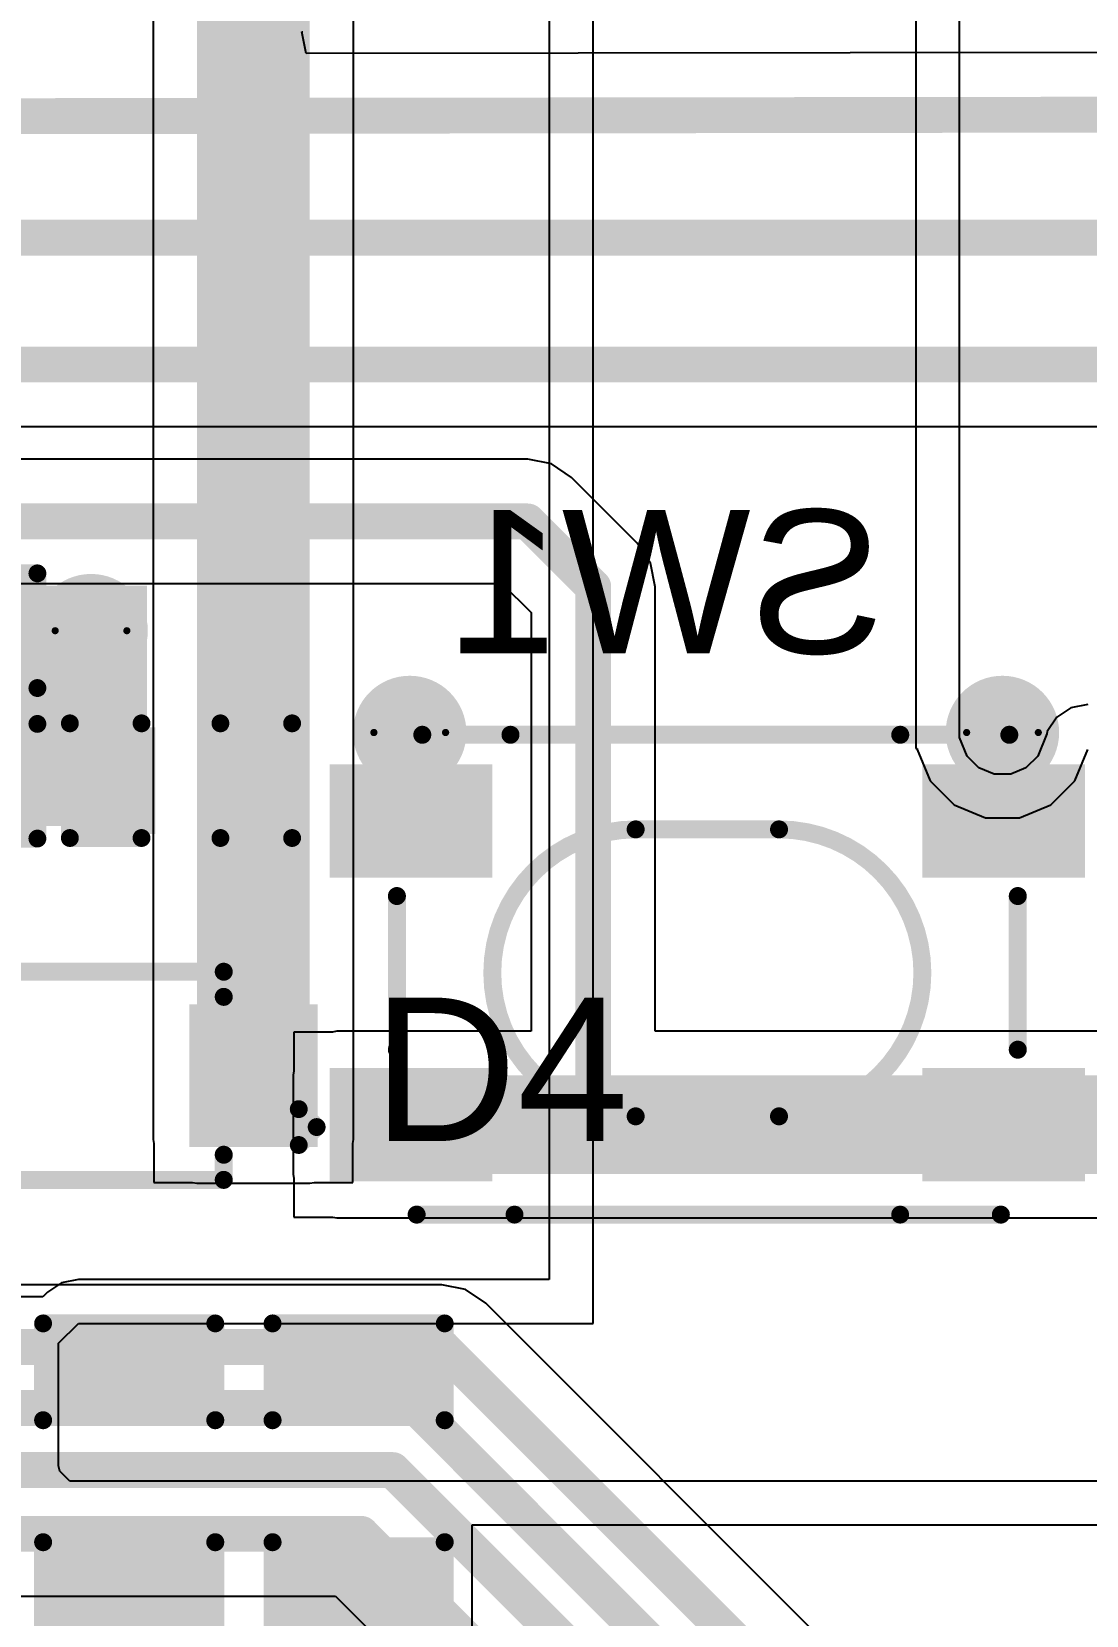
# Model space of a CAD drawing. Header units: inches. Extents: x -46 to 312, y 0 to 111.
# Drawn here: x -25.95 to -18.48, y 30.56 to 41.78 of the extents above; entities that cross this region are included whole.
import ezdxf

# ---------------------------------------------------------------- set-up
doc = ezdxf.new("R2010")
doc.units = ezdxf.units.IN
for name, color, linetype in [('Bottom Layer', 5, 'Continuous'), ('Bottom Overlay', 54, 'Continuous'), ('Bottom Paste', 16, 'Continuous'), ('Bottom Solder', 6, 'Continuous'), ('Drill Drawing', 1, 'Continuous'), ('Top Layer', 1, 'Continuous'), ('Top Overlay', 2, 'Continuous'), ('Top Paste', 8, 'Continuous'), ('Top Solder', 216, 'Continuous'), ('Via Holes', 16, 'Continuous')]:
    doc.layers.add(name, color=color, linetype=linetype)
doc.styles.add('Arial', font='', dxfattribs={"height": 0.2})
doc.styles.get('Arial').set_extended_font_data('Arial')

# ---------------------------------------------------------------- blocks, each defined once
blk = doc.blocks.new('TSA016A2518A_B_5')
at = {"layer": 'Bottom Layer'}
for points in [[(-2.625, 1.425), (-1.575, 1.425), (-1.575, 0.725), (-2.625, 0.725)], [(1.575, 1.425), (2.625, 1.425), (2.625, 0.725), (1.575, 0.725)], [(-2.625, -0.725), (-1.575, -0.725), (-1.575, -1.425), (-2.625, -1.425)], [(1.575, -0.725), (2.625, -0.725), (2.625, -1.425), (1.575, -1.425)]]:
    blk.add_hatch(color=5, dxfattribs=at).paths.add_polyline_path(points)
at = {"layer": 'Bottom Paste'}
for points in [[(-2.625, 1.425), (-1.575, 1.425), (-1.575, 0.725), (-2.625, 0.725)], [(1.575, 1.425), (2.625, 1.425), (2.625, 0.725), (1.575, 0.725)], [(-2.625, -0.725), (-1.575, -0.725), (-1.575, -1.425), (-2.625, -1.425)], [(1.575, -0.725), (2.625, -0.725), (2.625, -1.425), (1.575, -1.425)]]:
    blk.add_hatch(color=16, dxfattribs=at).paths.add_polyline_path(points)
at = {"layer": 'Bottom Solder'}
for points in [[(-2.676, 1.476), (-1.524, 1.476), (-1.524, 0.674), (-2.676, 0.674)], [(1.524, 1.476), (2.676, 1.476), (2.676, 0.674), (1.524, 0.674)], [(-2.676, -0.674), (-1.524, -0.674), (-1.524, -1.476), (-2.676, -1.476)], [(1.524, -0.674), (2.676, -0.674), (2.676, -1.476), (1.524, -1.476)]]:
    blk.add_hatch(color=6, dxfattribs=at).paths.add_polyline_path(points)
at = {"layer": 'Bottom Overlay'}
for points in [[(-2.02, 1.686, 0.127, 0.127, 0), (-1.395, 1.686, 0.127, 0.127, 0)], [(-1.395, 1.686, 0.127, 0.127, 0), (1.367, 1.686, 0.127, 0.127, 0)], [(1.367, 1.686, 0.127, 0.127, 0), (2.14, 1.686, 0.127, 0.127, 0)], [(-0.508, -1.016, 0.127, 0.127, -1), (-0.508, 1.016, 0.127, 0.127, 0)], [(-0.508, 1.016, 0.127, 0.127, 0), (0.508, 1.016, 0.127, 0.127, 0)], [(0.508, 1.016, 0.127, 0.127, -1), (0.508, -1.016, 0.127, 0.127, 0)], [(-2.2, -0.544, 0.127, 0.127, 0), (-2.2, 0.544, 0.127, 0.127, 0)], [(2.2, -0.544, 0.127, 0.127, 0), (2.2, 0.544, 0.127, 0.127, 0)], [(-2.896, -0.965, 0.127, 0.127, 0), (-2.769, -1.092, 0.127, 0.127, 0)], [(-2.896, -1.219, 0.127, 0.127, 0), (-2.896, -0.965, 0.127, 0.127, 0)], [(-0.508, -1.016, 0.127, 0.127, 0), (0.508, -1.016, 0.127, 0.127, 0)], [(-2.896, -1.219, 0.127, 0.127, 0), (-2.769, -1.092, 0.127, 0.127, 0)], [(-2.06, -1.712, 0.127, 0.127, 0), (-1.366, -1.712, 0.127, 0.127, 0)], [(-1.366, -1.712, 0.127, 0.127, 0), (1.366, -1.712, 0.127, 0.127, 0)], [(1.366, -1.712, 0.127, 0.127, 0), (2.08, -1.712, 0.127, 0.127, 0)]]:
    blk.add_lwpolyline(points, format="xyseb", dxfattribs=at)
for points in [[(-2.052, 1.686, 0.0635, 0.0635, 1), (-1.988, 1.686, 0.0635, 0.0635, 1)], [(-1.427, 1.686, 0.0635, 0.0635, 1), (-1.363, 1.686, 0.0635, 0.0635, 1)], [(-1.427, 1.686, 0.0635, 0.0635, 1), (-1.363, 1.686, 0.0635, 0.0635, 1)], [(1.335, 1.686, 0.0635, 0.0635, 1), (1.399, 1.686, 0.0635, 0.0635, 1)], [(1.335, 1.686, 0.0635, 0.0635, 1), (1.399, 1.686, 0.0635, 0.0635, 1)], [(2.108, 1.686, 0.0635, 0.0635, 1), (2.172, 1.686, 0.0635, 0.0635, 1)], [(-0.54, 1.016, 0.0635, 0.0635, 1), (-0.476, 1.016, 0.0635, 0.0635, 1)], [(-0.54, 1.016, 0.0635, 0.0635, 1), (-0.476, 1.016, 0.0635, 0.0635, 1)], [(0.476, 1.016, 0.0635, 0.0635, 1), (0.54, 1.016, 0.0635, 0.0635, 1)], [(0.476, 1.016, 0.0635, 0.0635, 1), (0.54, 1.016, 0.0635, 0.0635, 1)], [(-2.232, 0.544, 0.0635, 0.0635, 1), (-2.168, 0.544, 0.0635, 0.0635, 1)], [(2.168, 0.544, 0.0635, 0.0635, 1), (2.232, 0.544, 0.0635, 0.0635, 1)], [(-2.232, -0.544, 0.0635, 0.0635, 1), (-2.168, -0.544, 0.0635, 0.0635, 1)], [(2.168, -0.544, 0.0635, 0.0635, 1), (2.232, -0.544, 0.0635, 0.0635, 1)], [(-2.927, -0.965, 0.0635, 0.0635, 1), (-2.864, -0.965, 0.0635, 0.0635, 1)], [(-2.927, -0.965, 0.0635, 0.0635, 1), (-2.864, -0.965, 0.0635, 0.0635, 1)], [(-0.54, -1.016, 0.0635, 0.0635, 1), (-0.476, -1.016, 0.0635, 0.0635, 1)], [(-0.54, -1.016, 0.0635, 0.0635, 1), (-0.476, -1.016, 0.0635, 0.0635, 1)], [(0.476, -1.016, 0.0635, 0.0635, 1), (0.54, -1.016, 0.0635, 0.0635, 1)], [(0.476, -1.016, 0.0635, 0.0635, 1), (0.54, -1.016, 0.0635, 0.0635, 1)], [(-2.8, -1.092, 0.0635, 0.0635, 1), (-2.737, -1.092, 0.0635, 0.0635, 1)], [(-2.8, -1.092, 0.0635, 0.0635, 1), (-2.737, -1.092, 0.0635, 0.0635, 1)], [(-2.927, -1.219, 0.0635, 0.0635, 1), (-2.864, -1.219, 0.0635, 0.0635, 1)], [(-2.927, -1.219, 0.0635, 0.0635, 1), (-2.864, -1.219, 0.0635, 0.0635, 1)], [(-2.092, -1.712, 0.0635, 0.0635, 1), (-2.028, -1.712, 0.0635, 0.0635, 1)], [(-1.398, -1.712, 0.0635, 0.0635, 1), (-1.335, -1.712, 0.0635, 0.0635, 1)], [(-1.398, -1.712, 0.0635, 0.0635, 1), (-1.335, -1.712, 0.0635, 0.0635, 1)], [(1.335, -1.712, 0.0635, 0.0635, 1), (1.398, -1.712, 0.0635, 0.0635, 1)], [(1.335, -1.712, 0.0635, 0.0635, 1), (1.398, -1.712, 0.0635, 0.0635, 1)], [(2.048, -1.712, 0.0635, 0.0635, 1), (2.112, -1.712, 0.0635, 0.0635, 1)]]:
    blk.add_lwpolyline(points, format="xyseb", close=True, dxfattribs=at)
blk = doc.blocks.new('LED_0603_40')
at = {"layer": 'Top Layer'}
for points in [[(-1, 0.5), (-0.5, 0.5), (-0.5, -0.5), (-1, -0.5)], [(0.5, 0.5), (1, 0.5), (1, -0.5), (0.5, -0.5)]]:
    blk.add_hatch(color=1, dxfattribs=at).paths.add_polyline_path(points)
at = {"layer": 'Top Overlay'}
blk.add_hatch(color=2, dxfattribs=at).paths.add_polyline_path([(1.118, -0.66), (1.753, -0.66), (1.753, 0.66), (1.118, 0.66)])
at = {"layer": 'Top Paste'}
for points in [[(-1, 0.5), (-0.5, 0.5), (-0.5, -0.5), (-1, -0.5)], [(0.5, 0.5), (1, 0.5), (1, -0.5), (0.5, -0.5)]]:
    blk.add_hatch(color=8, dxfattribs=at).paths.add_polyline_path(points)
at = {"layer": 'Top Solder'}
for points in [[(-1.102, 0.602), (-0.398, 0.602), (-0.398, -0.602), (-1.102, -0.602)], [(0.398, 0.602), (1.102, 0.602), (1.102, -0.602), (0.398, -0.602)]]:
    blk.add_hatch(color=216, dxfattribs=at).paths.add_polyline_path(points)
at = {"layer": 'Top Overlay'}
for points in [[(-0.432, 0.61, 0.127, 0.127, 0), (-1.118, 0.61, 0.127, 0.127, 0)], [(-1.118, -0.61, 0.127, 0.127, 0), (-1.118, 0.61, 0.127, 0.127, 0)], [(1.118, 0.61, 0.127, 0.127, 0), (0.432, 0.61, 0.127, 0.127, 0)], [(1.118, -0.61, 0.127, 0.127, 0), (1.118, 0.61, 0.127, 0.127, 0)], [(-0.432, -0.61, 0.127, 0.127, 0), (-1.118, -0.61, 0.127, 0.127, 0)], [(1.118, -0.61, 0.127, 0.127, 0), (0.432, -0.61, 0.127, 0.127, 0)]]:
    blk.add_lwpolyline(points, format="xyseb", dxfattribs=at)
for points in [[(-1.149, 0.61, 0.0635, 0.0635, 1), (-1.086, 0.61, 0.0635, 0.0635, 1)], [(-1.149, 0.61, 0.0635, 0.0635, 1), (-1.086, 0.61, 0.0635, 0.0635, 1)], [(-0.464, 0.61, 0.0635, 0.0635, 1), (-0.4, 0.61, 0.0635, 0.0635, 1)], [(0.4, 0.61, 0.0635, 0.0635, 1), (0.464, 0.61, 0.0635, 0.0635, 1)], [(1.086, 0.61, 0.0635, 0.0635, 1), (1.149, 0.61, 0.0635, 0.0635, 1)], [(1.086, 0.61, 0.0635, 0.0635, 1), (1.149, 0.61, 0.0635, 0.0635, 1)], [(-1.149, -0.61, 0.0635, 0.0635, 1), (-1.086, -0.61, 0.0635, 0.0635, 1)], [(-1.149, -0.61, 0.0635, 0.0635, 1), (-1.086, -0.61, 0.0635, 0.0635, 1)], [(-0.464, -0.61, 0.0635, 0.0635, 1), (-0.4, -0.61, 0.0635, 0.0635, 1)], [(0.4, -0.61, 0.0635, 0.0635, 1), (0.464, -0.61, 0.0635, 0.0635, 1)], [(1.086, -0.61, 0.0635, 0.0635, 1), (1.149, -0.61, 0.0635, 0.0635, 1)], [(1.086, -0.61, 0.0635, 0.0635, 1), (1.149, -0.61, 0.0635, 0.0635, 1)]]:
    blk.add_lwpolyline(points, format="xyseb", close=True, dxfattribs=at)
blk = doc.blocks.new('LED_0603_42')
at = {"layer": 'Top Layer'}
for points in [[(-1, 0.5), (-0.5, 0.5), (-0.5, -0.5), (-1, -0.5)], [(0.5, 0.5), (1, 0.5), (1, -0.5), (0.5, -0.5)]]:
    blk.add_hatch(color=1, dxfattribs=at).paths.add_polyline_path(points)
at = {"layer": 'Top Overlay'}
blk.add_hatch(color=2, dxfattribs=at).paths.add_polyline_path([(1.118, -0.66), (1.753, -0.66), (1.753, 0.66), (1.118, 0.66)])
at = {"layer": 'Top Paste'}
for points in [[(-1, 0.5), (-0.5, 0.5), (-0.5, -0.5), (-1, -0.5)], [(0.5, 0.5), (1, 0.5), (1, -0.5), (0.5, -0.5)]]:
    blk.add_hatch(color=8, dxfattribs=at).paths.add_polyline_path(points)
at = {"layer": 'Top Solder'}
for points in [[(-1.102, 0.602), (-0.398, 0.602), (-0.398, -0.602), (-1.102, -0.602)], [(0.398, 0.602), (1.102, 0.602), (1.102, -0.602), (0.398, -0.602)]]:
    blk.add_hatch(color=216, dxfattribs=at).paths.add_polyline_path(points)
at = {"layer": 'Top Overlay'}
for points in [[(-0.432, 0.61, 0.127, 0.127, 0), (-1.118, 0.61, 0.127, 0.127, 0)], [(-1.118, -0.61, 0.127, 0.127, 0), (-1.118, 0.61, 0.127, 0.127, 0)], [(1.118, 0.61, 0.127, 0.127, 0), (0.432, 0.61, 0.127, 0.127, 0)], [(1.118, -0.61, 0.127, 0.127, 0), (1.118, 0.61, 0.127, 0.127, 0)], [(-0.432, -0.61, 0.127, 0.127, 0), (-1.118, -0.61, 0.127, 0.127, 0)], [(1.118, -0.61, 0.127, 0.127, 0), (0.432, -0.61, 0.127, 0.127, 0)]]:
    blk.add_lwpolyline(points, format="xyseb", dxfattribs=at)
for points in [[(-1.149, 0.61, 0.0635, 0.0635, 1), (-1.086, 0.61, 0.0635, 0.0635, 1)], [(-1.149, 0.61, 0.0635, 0.0635, 1), (-1.086, 0.61, 0.0635, 0.0635, 1)], [(-0.464, 0.61, 0.0635, 0.0635, 1), (-0.4, 0.61, 0.0635, 0.0635, 1)], [(0.4, 0.61, 0.0635, 0.0635, 1), (0.464, 0.61, 0.0635, 0.0635, 1)], [(1.086, 0.61, 0.0635, 0.0635, 1), (1.149, 0.61, 0.0635, 0.0635, 1)], [(1.086, 0.61, 0.0635, 0.0635, 1), (1.149, 0.61, 0.0635, 0.0635, 1)], [(-1.149, -0.61, 0.0635, 0.0635, 1), (-1.086, -0.61, 0.0635, 0.0635, 1)], [(-1.149, -0.61, 0.0635, 0.0635, 1), (-1.086, -0.61, 0.0635, 0.0635, 1)], [(-0.464, -0.61, 0.0635, 0.0635, 1), (-0.4, -0.61, 0.0635, 0.0635, 1)], [(0.4, -0.61, 0.0635, 0.0635, 1), (0.464, -0.61, 0.0635, 0.0635, 1)], [(1.086, -0.61, 0.0635, 0.0635, 1), (1.149, -0.61, 0.0635, 0.0635, 1)], [(1.086, -0.61, 0.0635, 0.0635, 1), (1.149, -0.61, 0.0635, 0.0635, 1)]]:
    blk.add_lwpolyline(points, format="xyseb", close=True, dxfattribs=at)
blk = doc.blocks.new('SOD_323_47')
at = {"layer": 'Top Layer'}
for points in [[(-0.75, -0.45), (-1.55, -0.45), (-1.55, 0.45), (-0.75, 0.45)], [(1.55, -0.45), (0.75, -0.45), (0.75, 0.45), (1.55, 0.45)]]:
    blk.add_hatch(color=1, dxfattribs=at).paths.add_polyline_path(points)
at = {"layer": 'Top Overlay'}
for points in [[(-2.007, 0.483), (-0.915, 0.483), (-0.915, 0.787), (-2.007, 0.787)], [(-2.007, -0.508), (-1.576, -0.508), (-1.576, 0.508), (-2.007, 0.508)], [(-2.007, -0.787), (-0.915, -0.787), (-0.915, -0.483), (-2.007, -0.483)]]:
    blk.add_hatch(color=2, dxfattribs=at).paths.add_polyline_path(points)
at = {"layer": 'Top Paste'}
for points in [[(-0.75, -0.45), (-1.55, -0.45), (-1.55, 0.45), (-0.75, 0.45)], [(1.55, -0.45), (0.75, -0.45), (0.75, 0.45), (1.55, 0.45)]]:
    blk.add_hatch(color=8, dxfattribs=at).paths.add_polyline_path(points)
at = {"layer": 'Top Solder'}
for points in [[(-0.695, -0.505), (-1.605, -0.505), (-1.605, 0.505), (-0.695, 0.505)], [(1.605, -0.505), (0.695, -0.505), (0.695, 0.505), (1.605, 0.505)]]:
    blk.add_hatch(color=216, dxfattribs=at).paths.add_polyline_path(points)
at = {"layer": 'Top Overlay'}
for points in [[(-0.914, 0.737, 0.127, 0.127, 0), (0.94, 0.737, 0.127, 0.127, 0)], [(0.94, 0.559, 0.127, 0.127, 0), (0.94, 0.737, 0.127, 0.127, 0)], [(0.94, -0.737, 0.127, 0.127, 0), (0.94, -0.559, 0.127, 0.127, 0)], [(-0.914, -0.737, 0.127, 0.127, 0), (0.94, -0.737, 0.127, 0.127, 0)]]:
    blk.add_lwpolyline(points, format="xyseb", dxfattribs=at)
for points in [[(-0.946, 0.737, 0.0635, 0.0635, 1), (-0.883, 0.737, 0.0635, 0.0635, 1)], [(0.908, 0.737, 0.0635, 0.0635, 1), (0.972, 0.737, 0.0635, 0.0635, 1)], [(0.908, 0.737, 0.0635, 0.0635, 1), (0.972, 0.737, 0.0635, 0.0635, 1)], [(0.908, 0.559, 0.0635, 0.0635, 1), (0.972, 0.559, 0.0635, 0.0635, 1)], [(0.908, -0.559, 0.0635, 0.0635, 1), (0.972, -0.559, 0.0635, 0.0635, 1)], [(-0.946, -0.737, 0.0635, 0.0635, 1), (-0.883, -0.737, 0.0635, 0.0635, 1)], [(0.908, -0.737, 0.0635, 0.0635, 1), (0.972, -0.737, 0.0635, 0.0635, 1)], [(0.908, -0.737, 0.0635, 0.0635, 1), (0.972, -0.737, 0.0635, 0.0635, 1)]]:
    blk.add_lwpolyline(points, format="xyseb", close=True, dxfattribs=at)
blk = doc.blocks.new('C___0402_90')
at = {"layer": 'Top Layer'}
for points in [[(-0.699, -0.318), (-0.699, 0.318), (-0.241, 0.318), (-0.241, -0.318)], [(0.241, -0.318), (0.241, 0.318), (0.699, 0.318), (0.699, -0.318)]]:
    blk.add_hatch(color=1, dxfattribs=at).paths.add_polyline_path(points)
at = {"layer": 'Top Paste'}
for points in [[(-0.699, -0.318), (-0.699, 0.318), (-0.241, 0.318), (-0.241, -0.318)], [(0.241, -0.318), (0.241, 0.318), (0.699, 0.318), (0.699, -0.318)]]:
    blk.add_hatch(color=8, dxfattribs=at).paths.add_polyline_path(points)
at = {"layer": 'Top Solder'}
for points in [[(-0.758, -0.377), (-0.758, 0.377), (-0.181, 0.377), (-0.181, -0.377)], [(0.181, -0.377), (0.181, 0.377), (0.758, 0.377), (0.758, -0.377)]]:
    blk.add_hatch(color=216, dxfattribs=at).paths.add_polyline_path(points)
at = {"layer": 'Top Overlay'}
for points in [[(-0.279, 0.406, 0.127, 0.127, 0), (-0.787, 0.406, 0.127, 0.127, 0)], [(-0.787, 0.406, 0.127, 0.127, 0), (-0.787, -0.406, 0.127, 0.127, 0)], [(0.787, 0.406, 0.127, 0.127, 0), (0.279, 0.406, 0.127, 0.127, 0)], [(0.787, 0.406, 0.127, 0.127, 0), (0.787, -0.406, 0.127, 0.127, 0)], [(-0.279, -0.406, 0.127, 0.127, 0), (-0.787, -0.406, 0.127, 0.127, 0)], [(0.787, -0.406, 0.127, 0.127, 0), (0.279, -0.406, 0.127, 0.127, 0)]]:
    blk.add_lwpolyline(points, format="xyseb", dxfattribs=at)
for points in [[(-0.819, 0.406, 0.0635, 0.0635, 1), (-0.756, 0.406, 0.0635, 0.0635, 1)], [(-0.819, 0.406, 0.0635, 0.0635, 1), (-0.756, 0.406, 0.0635, 0.0635, 1)], [(-0.311, 0.406, 0.0635, 0.0635, 1), (-0.248, 0.406, 0.0635, 0.0635, 1)], [(0.248, 0.406, 0.0635, 0.0635, 1), (0.311, 0.406, 0.0635, 0.0635, 1)], [(0.756, 0.406, 0.0635, 0.0635, 1), (0.819, 0.406, 0.0635, 0.0635, 1)], [(0.756, 0.406, 0.0635, 0.0635, 1), (0.819, 0.406, 0.0635, 0.0635, 1)], [(-0.819, -0.406, 0.0635, 0.0635, 1), (-0.756, -0.406, 0.0635, 0.0635, 1)], [(-0.819, -0.406, 0.0635, 0.0635, 1), (-0.756, -0.406, 0.0635, 0.0635, 1)], [(-0.311, -0.406, 0.0635, 0.0635, 1), (-0.248, -0.406, 0.0635, 0.0635, 1)], [(0.248, -0.406, 0.0635, 0.0635, 1), (0.311, -0.406, 0.0635, 0.0635, 1)], [(0.756, -0.406, 0.0635, 0.0635, 1), (0.819, -0.406, 0.0635, 0.0635, 1)], [(0.756, -0.406, 0.0635, 0.0635, 1), (0.819, -0.406, 0.0635, 0.0635, 1)]]:
    blk.add_lwpolyline(points, format="xyseb", close=True, dxfattribs=at)
blk = doc.blocks.new('C___0402_91')
at = {"layer": 'Top Layer'}
for points in [[(-0.699, -0.318), (-0.699, 0.318), (-0.241, 0.318), (-0.241, -0.318)], [(0.241, -0.318), (0.241, 0.318), (0.699, 0.318), (0.699, -0.318)]]:
    blk.add_hatch(color=1, dxfattribs=at).paths.add_polyline_path(points)
at = {"layer": 'Top Paste'}
for points in [[(-0.699, -0.318), (-0.699, 0.318), (-0.241, 0.318), (-0.241, -0.318)], [(0.241, -0.318), (0.241, 0.318), (0.699, 0.318), (0.699, -0.318)]]:
    blk.add_hatch(color=8, dxfattribs=at).paths.add_polyline_path(points)
at = {"layer": 'Top Solder'}
for points in [[(-0.758, -0.377), (-0.758, 0.377), (-0.181, 0.377), (-0.181, -0.377)], [(0.181, -0.377), (0.181, 0.377), (0.758, 0.377), (0.758, -0.377)]]:
    blk.add_hatch(color=216, dxfattribs=at).paths.add_polyline_path(points)
at = {"layer": 'Top Overlay'}
for points in [[(-0.279, 0.406, 0.127, 0.127, 0), (-0.787, 0.406, 0.127, 0.127, 0)], [(-0.787, 0.406, 0.127, 0.127, 0), (-0.787, -0.406, 0.127, 0.127, 0)], [(0.787, 0.406, 0.127, 0.127, 0), (0.279, 0.406, 0.127, 0.127, 0)], [(0.787, 0.406, 0.127, 0.127, 0), (0.787, -0.406, 0.127, 0.127, 0)], [(-0.279, -0.406, 0.127, 0.127, 0), (-0.787, -0.406, 0.127, 0.127, 0)], [(0.787, -0.406, 0.127, 0.127, 0), (0.279, -0.406, 0.127, 0.127, 0)]]:
    blk.add_lwpolyline(points, format="xyseb", dxfattribs=at)
for points in [[(-0.819, 0.406, 0.0635, 0.0635, 1), (-0.756, 0.406, 0.0635, 0.0635, 1)], [(-0.819, 0.406, 0.0635, 0.0635, 1), (-0.756, 0.406, 0.0635, 0.0635, 1)], [(-0.311, 0.406, 0.0635, 0.0635, 1), (-0.248, 0.406, 0.0635, 0.0635, 1)], [(0.248, 0.406, 0.0635, 0.0635, 1), (0.311, 0.406, 0.0635, 0.0635, 1)], [(0.756, 0.406, 0.0635, 0.0635, 1), (0.819, 0.406, 0.0635, 0.0635, 1)], [(0.756, 0.406, 0.0635, 0.0635, 1), (0.819, 0.406, 0.0635, 0.0635, 1)], [(-0.819, -0.406, 0.0635, 0.0635, 1), (-0.756, -0.406, 0.0635, 0.0635, 1)], [(-0.819, -0.406, 0.0635, 0.0635, 1), (-0.756, -0.406, 0.0635, 0.0635, 1)], [(-0.311, -0.406, 0.0635, 0.0635, 1), (-0.248, -0.406, 0.0635, 0.0635, 1)], [(0.248, -0.406, 0.0635, 0.0635, 1), (0.311, -0.406, 0.0635, 0.0635, 1)], [(0.756, -0.406, 0.0635, 0.0635, 1), (0.819, -0.406, 0.0635, 0.0635, 1)], [(0.756, -0.406, 0.0635, 0.0635, 1), (0.819, -0.406, 0.0635, 0.0635, 1)]]:
    blk.add_lwpolyline(points, format="xyseb", close=True, dxfattribs=at)
blk = doc.blocks.new('C___0402_92')
at = {"layer": 'Top Layer'}
for points in [[(-0.699, -0.318), (-0.699, 0.318), (-0.241, 0.318), (-0.241, -0.318)], [(0.241, -0.318), (0.241, 0.318), (0.699, 0.318), (0.699, -0.318)]]:
    blk.add_hatch(color=1, dxfattribs=at).paths.add_polyline_path(points)
at = {"layer": 'Top Paste'}
for points in [[(-0.699, -0.318), (-0.699, 0.318), (-0.241, 0.318), (-0.241, -0.318)], [(0.241, -0.318), (0.241, 0.318), (0.699, 0.318), (0.699, -0.318)]]:
    blk.add_hatch(color=8, dxfattribs=at).paths.add_polyline_path(points)
at = {"layer": 'Top Solder'}
for points in [[(-0.758, -0.377), (-0.758, 0.377), (-0.181, 0.377), (-0.181, -0.377)], [(0.181, -0.377), (0.181, 0.377), (0.758, 0.377), (0.758, -0.377)]]:
    blk.add_hatch(color=216, dxfattribs=at).paths.add_polyline_path(points)
at = {"layer": 'Top Overlay'}
for points in [[(-0.279, 0.406, 0.127, 0.127, 0), (-0.787, 0.406, 0.127, 0.127, 0)], [(-0.787, 0.406, 0.127, 0.127, 0), (-0.787, -0.406, 0.127, 0.127, 0)], [(0.787, 0.406, 0.127, 0.127, 0), (0.279, 0.406, 0.127, 0.127, 0)], [(0.787, 0.406, 0.127, 0.127, 0), (0.787, -0.406, 0.127, 0.127, 0)], [(-0.279, -0.406, 0.127, 0.127, 0), (-0.787, -0.406, 0.127, 0.127, 0)], [(0.787, -0.406, 0.127, 0.127, 0), (0.279, -0.406, 0.127, 0.127, 0)]]:
    blk.add_lwpolyline(points, format="xyseb", dxfattribs=at)
for points in [[(-0.819, 0.406, 0.0635, 0.0635, 1), (-0.756, 0.406, 0.0635, 0.0635, 1)], [(-0.819, 0.406, 0.0635, 0.0635, 1), (-0.756, 0.406, 0.0635, 0.0635, 1)], [(-0.311, 0.406, 0.0635, 0.0635, 1), (-0.248, 0.406, 0.0635, 0.0635, 1)], [(0.248, 0.406, 0.0635, 0.0635, 1), (0.311, 0.406, 0.0635, 0.0635, 1)], [(0.756, 0.406, 0.0635, 0.0635, 1), (0.819, 0.406, 0.0635, 0.0635, 1)], [(0.756, 0.406, 0.0635, 0.0635, 1), (0.819, 0.406, 0.0635, 0.0635, 1)], [(-0.819, -0.406, 0.0635, 0.0635, 1), (-0.756, -0.406, 0.0635, 0.0635, 1)], [(-0.819, -0.406, 0.0635, 0.0635, 1), (-0.756, -0.406, 0.0635, 0.0635, 1)], [(-0.311, -0.406, 0.0635, 0.0635, 1), (-0.248, -0.406, 0.0635, 0.0635, 1)], [(0.248, -0.406, 0.0635, 0.0635, 1), (0.311, -0.406, 0.0635, 0.0635, 1)], [(0.756, -0.406, 0.0635, 0.0635, 1), (0.819, -0.406, 0.0635, 0.0635, 1)], [(0.756, -0.406, 0.0635, 0.0635, 1), (0.819, -0.406, 0.0635, 0.0635, 1)]]:
    blk.add_lwpolyline(points, format="xyseb", close=True, dxfattribs=at)

msp = doc.modelspace()

# ---------------------------------------------------------------- hatches: boundary and pattern name
at = {"layer": 'Bottom Layer'}
h = msp.add_hatch(color=5, dxfattribs=at)
edge = h.paths.add_edge_path()
edge.add_arc((-25.529, 37.536), 0.3, 0, 360)
h = msp.add_hatch(color=5, dxfattribs=at)
edge = h.paths.add_edge_path()
edge.add_arc((-23.271, 36.815), 0.3, 0, 360)
h = msp.add_hatch(color=5, dxfattribs=at)
edge = h.paths.add_edge_path()
edge.add_arc((-19.071, 36.815), 0.3, 0, 360)
msp.add_hatch(color=5, dxfattribs=at).paths.add_polyline_path([(-23.788, 33.688), (-16.171, 33.688), (-16.171, 34.388), (-23.788, 34.388)])
at = {"layer": 'Bottom Solder'}
h = msp.add_hatch(color=6, dxfattribs=at)
edge = h.paths.add_edge_path()
edge.add_arc((-25.529, 37.536), 0.402, 0, 360)
h = msp.add_hatch(color=6, dxfattribs=at)
edge = h.paths.add_edge_path()
edge.add_arc((-23.271, 36.815), 0.402, 0, 360)
h = msp.add_hatch(color=6, dxfattribs=at)
edge = h.paths.add_edge_path()
edge.add_arc((-19.071, 36.815), 0.402, 0, 360)
at = {"layer": 'Top Layer'}
for points in [[(-24.779, 42.672), (-24.779, 33.934), (-23.979, 33.934), (-23.979, 42.672)], [(-26.456, 36.152), (-25.133, 36.152), (-25.133, 37.854), (-26.456, 37.854)]]:
    msp.add_hatch(color=1, dxfattribs=at).paths.add_polyline_path(points)
h = msp.add_hatch(color=1, dxfattribs=at)
edge = h.paths.add_edge_path()
edge.add_arc((-25.529, 37.536), 0.3, 0, 360)
h = msp.add_hatch(color=1, dxfattribs=at)
edge = h.paths.add_edge_path()
edge.add_arc((-23.271, 36.815), 0.3, 0, 360)
h = msp.add_hatch(color=1, dxfattribs=at)
edge = h.paths.add_edge_path()
edge.add_arc((-19.071, 36.815), 0.3, 0, 360)
at = {"layer": 'Top Solder'}
h = msp.add_hatch(color=216, dxfattribs=at)
edge = h.paths.add_edge_path()
edge.add_arc((-25.529, 37.536), 0.402, 0, 360)
h = msp.add_hatch(color=216, dxfattribs=at)
edge = h.paths.add_edge_path()
edge.add_arc((-23.271, 36.815), 0.402, 0, 360)
h = msp.add_hatch(color=216, dxfattribs=at)
edge = h.paths.add_edge_path()
edge.add_arc((-19.071, 36.815), 0.402, 0, 360)
at = {"layer": 'Via Holes'}
h = msp.add_hatch(color=7, dxfattribs=at)
edge = h.paths.add_edge_path()
edge.add_arc((-25.529, 37.536), 0.15, 0, 360)
h = msp.add_hatch(color=7, dxfattribs=at)
edge = h.paths.add_edge_path()
edge.add_arc((-23.271, 36.815), 0.15, 0, 360)
h = msp.add_hatch(color=7, dxfattribs=at)
edge = h.paths.add_edge_path()
edge.add_arc((-19.071, 36.815), 0.15, 0, 360)

# ---------------------------------------------------------------- linework, layer by layer
at = {"layer": 'Bottom Layer'}
for p, q in [((-24.036, 41.776), (-24.029, 41.778)), ((-24.005, 41.623), (-24.036, 41.776)), ((2.8, 41.659), (-24.005, 41.623)), ((-28.079, 38.981), (-4.609, 38.981)), ((-22.435, 38.751), (-28.069, 38.751)), ((-22.267, 38.717), (-22.435, 38.751)), ((-22.124, 38.622), (-22.267, 38.717)), ((-21.66, 38.157), (-22.124, 38.622)), ((-21.564, 38.014), (-21.66, 38.157)), ((-21.531, 37.846), (-21.564, 38.014)), ((-27.32, 37.87), (-22.618, 37.87)), ((-22.618, 37.87), (-22.411, 37.664)), ((-21.531, 34.699), (-21.531, 37.846)), ((-22.411, 37.664), (-22.411, 34.699)), ((-23.818, 34.693), (-24.092, 34.693)), ((-24.092, 34.693), (-24.092, 34.42)), ((-23.788, 34.699), (-23.818, 34.693)), ((-22.411, 34.699), (-23.788, 34.699)), ((-18.275, 34.699), (-21.531, 34.699)), ((-24.092, 34.42), (-24.098, 34.388)), ((-24.098, 34.388), (-24.098, 33.688)), ((-24.098, 33.688), (-24.092, 33.657)), ((-24.092, 33.657), (-24.092, 33.384)), ((-24.092, 33.384), (-23.817, 33.384)), ((-23.817, 33.384), (-23.788, 33.378)), ((-23.788, 33.378), (-18.275, 33.378)), ((-23.043, 32.904), (-27.905, 32.904)), ((-22.875, 32.87), (-23.043, 32.904)), ((-22.732, 32.775), (-22.875, 32.87)), ((-20.119, 30.162), (-22.732, 32.775)), ((-33.837, 30.7), (-23.797, 30.7)), ((-23.797, 30.7), (-21.253, 28.155))]:
    msp.add_line(p, q, dxfattribs=at)
for points in [[(-31.217, 41.173, 0.254, 0.254, 0), (2.801, 41.219, 0.254, 0.254, 0)], [(-29.515, 40.319, 0.254, 0.254, 0), (2.06, 40.319, 0.254, 0.254, 0)], [(-29.515, 39.421, 0.254, 0.254, 0), (-14.176, 39.421, 0.254, 0.254, 0)], [(-28.518, 38.31, 0.254, 0.254, 0), (-22.435, 38.31, 0.254, 0.254, 0)], [(-22.435, 38.31, 0.254, 0.254, 0), (-21.971, 37.846, 0.254, 0.254, 0)], [(-21.971, 34.143, 0.254, 0.254, 0), (-21.971, 37.846, 0.254, 0.254, 0)], [(-23.271, 36.197, 0.635, 0.635, 0), (-23.271, 36.815, 0.635, 0.635, 0)], [(-19.071, 36.197, 0.635, 0.635, 0), (-19.071, 36.815, 0.635, 0.635, 0)], [(-23.271, 36.197, 0.254, 0.254, 0), (-23.262, 36.188, 0.254, 0.254, 0)], [(-19.071, 36.197, 0.254, 0.254, 0), (-19.062, 36.188, 0.254, 0.254, 0)], [(-28.088, 32.464, 0.254, 0.254, 0), (-23.043, 32.464, 0.254, 0.254, 0)], [(-23.043, 32.464, 0.254, 0.254, 0), (-20.301, 29.722, 0.254, 0.254, 0)], [(-29.692, 32.032, 0.254, 0.254, 0), (-23.222, 32.032, 0.254, 0.254, 0)], [(-23.222, 32.032, 0.254, 0.254, 0), (-20.471, 29.281, 0.254, 0.254, 0)], [(-31.232, 31.592, 0.254, 0.254, 0), (-23.392, 31.592, 0.254, 0.254, 0)], [(-23.392, 31.592, 0.254, 0.254, 0), (-20.63, 28.829, 0.254, 0.254, 0)], [(-33.837, 31.14, 0.254, 0.254, 0), (-23.615, 31.14, 0.254, 0.254, 0)], [(-23.615, 31.14, 0.254, 0.254, 0), (-20.812, 28.338, 0.254, 0.254, 0)]]:
    msp.add_lwpolyline(points, format="xyseb", dxfattribs=at)
for points in [[(-22.499, 38.31, 0.127, 0.127, 1), (-22.372, 38.31, 0.127, 0.127, 1)], [(-22.499, 38.31, 0.127, 0.127, 1), (-22.372, 38.31, 0.127, 0.127, 1)], [(-22.035, 37.846, 0.127, 0.127, 1), (-21.907, 37.846, 0.127, 0.127, 1)], [(-22.035, 37.846, 0.127, 0.127, 1), (-21.907, 37.846, 0.127, 0.127, 1)], [(-23.43, 36.815, 0.318, 0.318, 1), (-23.112, 36.815, 0.318, 0.318, 1)], [(-19.229, 36.815, 0.318, 0.318, 1), (-18.912, 36.815, 0.318, 0.318, 1)], [(-23.43, 36.197, 0.318, 0.318, 1), (-23.112, 36.197, 0.318, 0.318, 1)], [(-19.229, 36.197, 0.318, 0.318, 1), (-18.912, 36.197, 0.318, 0.318, 1)], [(-23.334, 36.197, 0.127, 0.127, 1), (-23.207, 36.197, 0.127, 0.127, 1)], [(-23.326, 36.188, 0.127, 0.127, 1), (-23.199, 36.188, 0.127, 0.127, 1)], [(-19.134, 36.197, 0.127, 0.127, 1), (-19.007, 36.197, 0.127, 0.127, 1)], [(-19.126, 36.188, 0.127, 0.127, 1), (-18.999, 36.188, 0.127, 0.127, 1)], [(-22.035, 34.143, 0.127, 0.127, 1), (-21.907, 34.143, 0.127, 0.127, 1)], [(-23.107, 32.464, 0.127, 0.127, 1), (-22.98, 32.464, 0.127, 0.127, 1)], [(-23.107, 32.464, 0.127, 0.127, 1), (-22.98, 32.464, 0.127, 0.127, 1)], [(-23.285, 32.032, 0.127, 0.127, 1), (-23.158, 32.032, 0.127, 0.127, 1)], [(-23.285, 32.032, 0.127, 0.127, 1), (-23.158, 32.032, 0.127, 0.127, 1)], [(-23.456, 31.592, 0.127, 0.127, 1), (-23.329, 31.592, 0.127, 0.127, 1)], [(-23.456, 31.592, 0.127, 0.127, 1), (-23.329, 31.592, 0.127, 0.127, 1)], [(-23.678, 31.14, 0.127, 0.127, 1), (-23.551, 31.14, 0.127, 0.127, 1)], [(-23.678, 31.14, 0.127, 0.127, 1), (-23.551, 31.14, 0.127, 0.127, 1)]]:
    msp.add_lwpolyline(points, format="xyseb", close=True, dxfattribs=at)
at = {"layer": 'Drill Drawing'}
for points in [[(-25.275, 37.536, 0.0508, 0.0508, 1), (-25.783, 37.536, 0.0508, 0.0508, 1)], [(-25.796, 37.536, 0.0254, 0.0254, 1), (-25.771, 37.536, 0.0254, 0.0254, 1)], [(-25.288, 37.536, 0.0254, 0.0254, 1), (-25.263, 37.536, 0.0254, 0.0254, 1)], [(-23.017, 36.815, 0.0508, 0.0508, 1), (-23.525, 36.815, 0.0508, 0.0508, 1)], [(-18.817, 36.815, 0.0508, 0.0508, 1), (-19.325, 36.815, 0.0508, 0.0508, 1)], [(-23.538, 36.815, 0.0254, 0.0254, 1), (-23.512, 36.815, 0.0254, 0.0254, 1)], [(-23.03, 36.815, 0.0254, 0.0254, 1), (-23.004, 36.815, 0.0254, 0.0254, 1)], [(-19.337, 36.815, 0.0254, 0.0254, 1), (-19.312, 36.815, 0.0254, 0.0254, 1)], [(-18.829, 36.815, 0.0254, 0.0254, 1), (-18.804, 36.815, 0.0254, 0.0254, 1)]]:
    msp.add_lwpolyline(points, format="xyseb", close=True, dxfattribs=at)
at = {"layer": 'Top Layer'}
for p, q in [((-19.685, 48.041), (-19.685, 36.703)), ((-19.374, 36.779), (-19.374, 48.041)), ((-21.971, 32.631), (-21.971, 46.041)), ((-22.282, 45.73), (-22.282, 32.942)), ((-25.09, 42.672), (-25.09, 33.934)), ((-23.669, 33.934), (-23.669, 42.672)), ((-18.466, 37.014), (-18.585, 36.99)), ((-18.686, 36.923), (-18.753, 36.822)), ((-18.585, 36.99), (-18.686, 36.923)), ((-18.756, 36.805), (-18.821, 36.648)), ((-18.753, 36.822), (-18.756, 36.805)), ((-19.685, 36.703), (-19.675, 36.703)), ((-19.675, 36.703), (-19.675, 36.694)), ((-19.675, 36.694), (-19.583, 36.472)), ((-19.32, 36.648), (-19.374, 36.779)), ((-18.558, 36.472), (-18.466, 36.694)), ((-19.237, 36.565), (-19.32, 36.648)), ((-19.129, 36.52), (-19.237, 36.565)), ((-18.904, 36.565), (-19.012, 36.52)), ((-18.821, 36.648), (-18.904, 36.565)), ((-19.583, 36.472), (-19.413, 36.302)), ((-19.012, 36.52), (-19.129, 36.52)), ((-18.728, 36.302), (-18.558, 36.472)), ((-19.413, 36.302), (-19.191, 36.21)), ((-18.95, 36.21), (-18.728, 36.302)), ((-19.191, 36.21), (-18.95, 36.21)), ((-25.09, 33.934), (-25.084, 33.904)), ((-25.084, 33.904), (-25.084, 33.629)), ((-23.675, 33.904), (-23.669, 33.934)), ((-23.675, 33.629), (-23.675, 33.904)), ((-25.084, 33.629), (-24.81, 33.629)), ((-24.81, 33.629), (-24.779, 33.623)), ((-24.779, 33.623), (-23.979, 33.623)), ((-23.979, 33.623), (-23.949, 33.629)), ((-23.949, 33.629), (-23.675, 33.629)), ((-25.738, 32.918), (-25.839, 32.851)), ((-25.619, 32.942), (-25.738, 32.918)), ((-22.282, 32.942), (-25.619, 32.942)), ((-25.871, 32.818), (-26.063, 32.818)), ((-25.839, 32.851), (-25.871, 32.818)), ((-25.759, 32.491), (-25.619, 32.631)), ((-25.619, 32.631), (-21.971, 32.631)), ((-25.759, 31.622), (-25.759, 32.491)), ((-25.751, 31.584), (-25.759, 31.622)), ((-25.68, 31.513), (-25.751, 31.584)), ((-17.09, 31.513), (-25.68, 31.513)), ((-22.828, 30.209), (-22.828, 31.203)), ((-22.828, 31.203), (-17.401, 31.203))]:
    msp.add_line(p, q, dxfattribs=at)
for points in [[(-24.379, 38.303, 0.254, 0.254, 0), (-24.379, 42.284, 0.254, 0.254, 0)], [(-24.399, 34.404, 0.635, 0.635, 0), (-24.379, 34.384, 0.635, 0.635, 0)], [(-25.259, 28.232, 0.254, 0.254, 0), (-25.259, 30.763, 0.254, 0.254, 0)], [(-23.633, 27.643, 0.254, 0.254, 0), (-23.633, 30.763, 0.254, 0.254, 0)]]:
    msp.add_lwpolyline(points, format="xyseb", dxfattribs=at)
for points in [[(-24.443, 38.303, 0.127, 0.127, 1), (-24.316, 38.303, 0.127, 0.127, 1)], [(-24.558, 34.404, 0.318, 0.318, 1), (-24.241, 34.404, 0.318, 0.318, 1)], [(-24.538, 34.384, 0.318, 0.318, 1), (-24.221, 34.384, 0.318, 0.318, 1)], [(-25.322, 30.763, 0.127, 0.127, 1), (-25.195, 30.763, 0.127, 0.127, 1)], [(-23.697, 30.763, 0.127, 0.127, 1), (-23.57, 30.763, 0.127, 0.127, 1)]]:
    msp.add_lwpolyline(points, format="xyseb", close=True, dxfattribs=at)

# ---------------------------------------------------------------- block references
for name, p, rotation in [('C___0402_91', (-26.697, 37.536), 180), ('C___0402_90', (-26.697, 36.47), 180), ('C___0402_92', (-24.892, 36.474), 180), ('LED_0603_42', (-25.259, 31.513), 270), ('LED_0603_40', (-23.633, 31.513), 270)]:
    msp.add_blockref(name, p, dxfattribs=dict(rotation=rotation))
for name, p in [('TSA016A2518A_B_5', (-21.162, 35.113)), ('SOD_323_47', (-25.529, 34.384))]:
    msp.add_blockref(name, p)

# ---------------------------------------------------------------- texts
at = {"layer": 'Bottom Overlay', "style": 'Arial', "text_generation_flag": 2}
msp.add_text('SW1', height=1.016, dxfattribs=at).set_placement((-19.907, 37.376))
at = {"layer": 'Top Overlay', "style": 'Arial'}
msp.add_text('D4', height=1.016, dxfattribs=at).set_placement((-23.535, 33.922))

doc.saveas('drawing.dxf')
